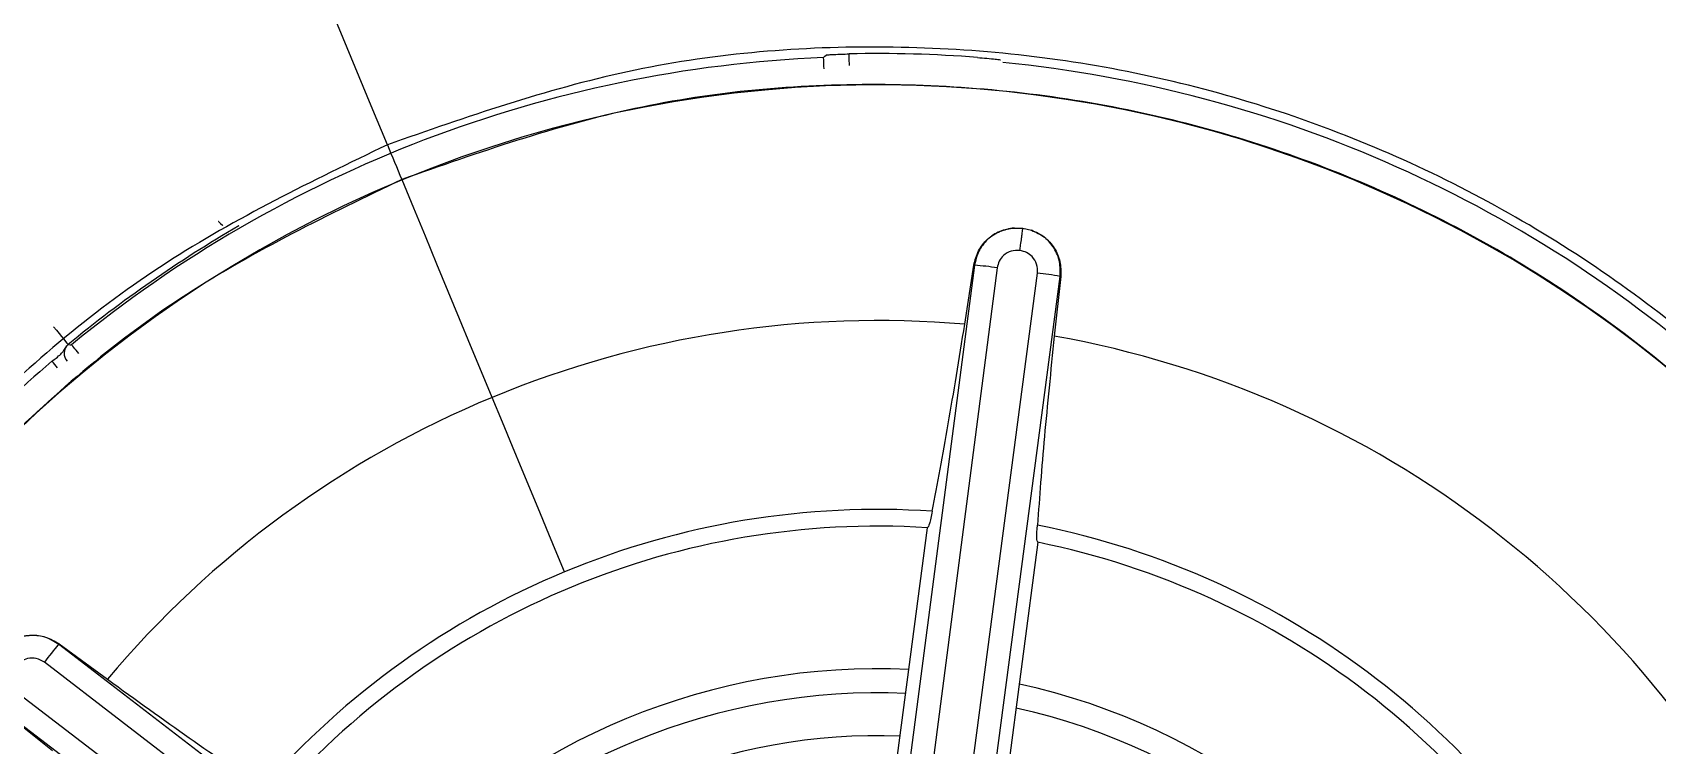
# Model space of a CAD drawing. Extents: x 939 to 1039, y 781 to 934.
# Drawn here: x 1004.039 to 1004.877, y 811.648 to 812.016 of the extents above; entities that cross this region are included whole.
import ezdxf

# ---------------------------------------------------------------- set-up
doc = ezdxf.new("R2010")
doc.units = 0
doc.header["$MEASUREMENT"] = 0
doc.layers.add('1', color=4, linetype='Continuous')

# ---------------------------------------------------------------- blocks, each defined once
blk = doc.blocks.new('Envoy')
at = {"layer": '1', "color": 3, "linetype": 'Continuous', "lineweight": 25}
for p, q in [((65.48274, 12.74226), (65.48286, 12.74211)), ((65.49114, 12.74182), (65.49093, 12.74209)), ((65.89103, 12.74076), (65.89556, 12.74061)), ((65.89556, 12.74061), (65.90001, 12.73958)), ((65.87062, 12.72158), (65.81505, 12.2952)), ((65.88234, 12.72025), (65.82677, 12.29387)), ((65.84674, 12.29125), (65.90308, 12.71753)), ((65.85841, 12.28951), (65.91475, 12.71579)), ((65.86558, 12.69109), (65.87027, 12.72163)), ((65.87062, 12.72158), (65.87027, 12.72163)), ((65.9151, 12.71574), (65.91175, 12.685)), ((65.9151, 12.71574), (65.91475, 12.71579)), ((65.81407, 12.34034), (65.84634, 12.58618)), ((65.90329, 12.57866), (65.87095, 12.33272)), ((65.39843, 12.52633), (65.39822, 12.52605)), ((65.73922, 12.26411), (65.39822, 12.52605)), ((65.39843, 12.52633), (65.42339, 12.50805)), ((65.73188, 12.25488), (65.39088, 12.51681)), ((65.37815, 12.50021), (65.71962, 12.2389)), ((65.39502, 12.47111), (65.37092, 12.49044)), ((65.37114, 12.49073), (65.71261, 12.22941))]:
    blk.add_line(p, q, dxfattribs=at)
at = {"layer": '1', "color": 3, "linetype": 'Continuous', "lineweight": 25, "flags": 128}
for points in [[(65.5678, 12.7837), (65.55949, 12.80374), (65.5512, 12.82375), (65.54291, 12.84372), (65.53465, 12.86364), (65.52642, 12.88349), (65.51822, 12.90327), (65.51006, 12.92296), (65.50194, 12.94255)], [(65.79279, 12.82872), (65.79348, 12.82942), (65.79403, 12.82997)], [(65.8061, 12.82465), (65.80608, 12.82578), (65.80605, 12.82688), (65.80603, 12.82789), (65.80601, 12.82878), (65.80599, 12.82952), (65.80598, 12.83007), (65.80597, 12.83042), (65.80597, 12.83055)], [(65.5678, 12.7837), (65.56873, 12.78146), (65.56965, 12.77923), (65.57058, 12.77699), (65.57151, 12.77476), (65.57244, 12.77252), (65.57336, 12.77028), (65.57429, 12.76805), (65.57522, 12.76581)], [(65.62183, 12.65341), (65.61635, 12.66662), (65.61074, 12.68015), (65.60502, 12.69395), (65.59921, 12.70798), (65.59331, 12.72219), (65.58736, 12.73655), (65.58136, 12.75101), (65.57534, 12.76552)], [(65.48074, 12.74409), (65.4817, 12.74306), (65.48275, 12.74226)], [(65.39562, 12.68976), (65.39707, 12.688), (65.39846, 12.68631), (65.39975, 12.68474), (65.40088, 12.68337), (65.40181, 12.68224), (65.40252, 12.68138), (65.40296, 12.68085), (65.40313, 12.68064)], [(65.40315, 12.68065), (65.40413, 12.68059), (65.4049, 12.68055)], [(65.40865, 12.67598), (65.40793, 12.67686), (65.40723, 12.67771), (65.40659, 12.67849), (65.40602, 12.67918), (65.40556, 12.67975), (65.40521, 12.68018), (65.40499, 12.68045), (65.4049, 12.68055)], [(65.65915, 12.56343), (65.65525, 12.57282), (65.65111, 12.58281), (65.64674, 12.59336), (65.64214, 12.60444), (65.63734, 12.61602), (65.63234, 12.62807), (65.62717, 12.64054), (65.62183, 12.65341)]]:
    blk.add_lwpolyline(points, dxfattribs=at)
at = {"layer": '1', "color": 3, "linetype": 'Continuous', "lineweight": 25}
for centre, radius, start, end in [((65.8208, 12.17359), 0.99606, 26.05543, 116.05543), ((65.8208, 12.17359), 1, 292.52267, 112.52267), ((65.8208, 12.17359), 0.98949, 296.05543, 116.05543), ((65.8208, 12.17359), 0.97197, 296.05543, 116.05543), ((65.8208, 12.17359), 1, 112.52267, 292.52267), ((65.8208, 12.17359), 0.90393, 296.3991, 116.05543), ((65.8208, 12.17359), 0.98949, 116.05543, 296.05543), ((65.8208, 12.17359), 0.97197, 116.05543, 296.05543), ((65.8208, 12.17359), 0.85236, 296.39909, 116.05543), ((65.8208, 12.17359), 0.84843, 42.41464, 112.52267), ((65.8208, 12.17359), 0.84765, 292.52267, 112.16787), ((65.8208, 12.17359), 0.83245, 292.52267, 112.16786), ((65.8208, 12.17359), 0.90393, 116.3991, 296.05543), ((65.8208, 12.17359), 0.84765, 112.52267, 292.16787), ((65.8208, 12.17359), 0.84843, 112.52267, 156.03082), ((65.8208, 12.17359), 0.83245, 112.52267, 292.16786), ((65.8208, 12.17359), 0.85236, 116.39909, 296.05543), ((65.8208, 12.17359), 0.65573, 92.44859, 129.36485), ((61.07594, 12.62407), 4.72129, 2.41268, 2.48434), ((65.8208, 12.17359), 0.65713, 85.51967, 91.29376), ((65.8208, 12.17359), 0.65573, 47.44859, 84.36485), ((65.8208, 12.17359), 0.64081, 22.52267, 112.52267), ((65.8208, 12.17359), 0.64081, 112.52267, 202.52267), ((65.8208, 12.17359), 0.65693, 120.12067, 129.47942), ((65.85514, 12.5329), 0.18931, 81.73842, 85.30933), ((65.88044, 12.52553), 0.19333, 79.77575, 83.27261), ((65.8208, 12.17359), 0.51944, 85.05535, 112.52267), ((65.8208, 12.17359), 0.51944, 25.05535, 79.91616), ((65.40691, 12.67609), 0.00591, 129.51644, 223.37752), ((65.8208, 12.17359), 0.65574, 130.51967, 136.29376), ((64.94017, 12.28049), 0.59999, 40.30967, 40.74127), ((65.8208, 12.17359), 0.84843, 292.52267, 36.03082), ((65.8208, 12.17359), 0.51944, 112.52267, 139.91605), ((65.8208, 12.17359), 0.42203, 86.19692, 112.52267), ((65.8208, 12.17359), 0.41339, 86.46378, 138.49313), ((65.8208, 12.17359), 0.42203, 26.19693, 78.75741), ((65.8208, 12.17359), 0.41339, 26.45965, 78.48626), ((65.8208, 12.17359), 0.42203, 112.52267, 138.75746), ((65.54264, 12.40374), 0.18926, 139.73913, 143.31145), ((65.8208, 12.17359), 0.3399, 87.31126, 137.5244), ((65.8208, 12.17359), 0.3399, 27.31126, 77.59942), ((65.8208, 12.17359), 0.32747, 87.49347, 137.33247), ((65.8208, 12.17359), 0.32747, 27.49347, 77.41281), ((65.8208, 12.17359), 0.30531, 87.85523, 136.95158)]:
    blk.add_arc(centre, radius, start, end, dxfattribs=at)
for points, knots in [([(67.08722, 10.93716), (67.13898, 10.99297), (67.24251, 11.10458), (67.36835, 11.29589), (67.46968, 11.50061), (67.54307, 11.71717), (67.58769, 11.94132), (67.60263, 12.16943), (67.58771, 12.39754), (67.54309, 12.62179), (67.46956, 12.8383), (67.36848, 13.04335), (67.24147, 13.23342), (67.09071, 13.40524), (66.91889, 13.55598), (66.72882, 13.68299), (66.52378, 13.78407), (66.30732, 13.85759), (66.08309, 13.90219), (65.85497, 13.9171), (65.62686, 13.90221), (65.40269, 13.8576), (65.18617, 13.78419), (64.98144, 13.6828), (64.79012, 13.55699), (64.67847, 13.45346), (64.62266, 13.40172)], [0, 0, 0, 0, 0.041677, 0.08336, 0.125017, 0.166657, 0.208358, 0.249994, 0.291644, 0.333353, 0.375015, 0.416667, 0.458356, 0.500006, 0.541651, 0.583341, 0.624994, 0.666647, 0.708341, 0.749997, 0.791646, 0.833333, 0.874981, 0.916628, 0.958329, 1, 1, 1, 1]), ([(64.62266, 13.40172), (64.57093, 13.34587), (64.46748, 13.23417), (64.34159, 13.04294), (64.24017, 12.8383), (64.16675, 12.6218), (64.12217, 12.39761), (64.10731, 12.16947), (64.12223, 11.94131), (64.16682, 11.71706), (64.24031, 11.50058), (64.34136, 11.29555), (64.46839, 11.10549), (64.61919, 10.93366), (64.79104, 10.78286), (64.98112, 10.65582), (65.18614, 10.55477), (65.40259, 10.48129), (65.62681, 10.43673), (65.85492, 10.42182), (66.08305, 10.4367), (66.30726, 10.48127), (66.52382, 10.55466), (66.72853, 10.65605), (66.9198, 10.78191), (67.03143, 10.88542), (67.08722, 10.93716)], [0, 0, 0, 0, 0.041685, 0.083364, 0.125004, 0.166645, 0.208336, 0.249995, 0.291652, 0.333357, 0.375009, 0.416657, 0.45834, 0.500003, 0.541666, 0.583354, 0.625004, 0.666646, 0.708342, 0.749995, 0.791646, 0.833343, 0.874992, 0.916643, 0.958334, 1, 1, 1, 1]), ([(66.07381, 11.56347), (66.1128, 11.5823), (66.19078, 11.61996), (66.29092, 11.70401), (66.3737, 11.80441), (66.43505, 11.91946), (66.47284, 12.04415), (66.48556, 12.17385), (66.47273, 12.30353), (66.43485, 12.42822), (66.37338, 12.54312), (66.29067, 12.64382), (66.1899, 12.72646), (66.07496, 12.78782), (65.9502, 12.82569), (65.82066, 12.83806), (65.69042, 12.82657), (65.60868, 12.79799), (65.5678, 12.7837)], [0, 0, 0, 0, 0.0625008, 0.1250003, 0.1875002, 0.2500006, 0.3125006, 0.3750006, 0.4374998, 0.5000006, 0.5625004, 0.6250002, 0.6875005, 0.7499999, 0.8124999, 0.875, 0.9374997, 1, 1, 1, 1]), ([(65.79403, 12.82997), (65.79417, 12.83), (65.79435, 12.83005), (65.79581, 12.83013), (65.79617, 12.83016)], [0, 0, 0, 0, 0.748422, 1, 1, 1, 1]), ([(65.79617, 12.83016), (65.79684, 12.8302), (65.79827, 12.83029), (65.8019, 12.83044), (65.80462, 12.83051), (65.80597, 12.83055)], [0, 0, 0, 0, 0.302217, 0.656203, 1, 1, 1, 1]), ([(65.87214, 12.82871), (65.87379, 12.82857), (65.87718, 12.82829), (65.88064, 12.82793), (65.8817, 12.8278), (65.88194, 12.82777)], [0, 0, 0, 0, 0.42854, 0.875157, 1, 1, 1, 1]), ([(65.88194, 12.82777), (65.88245, 12.82771), (65.88371, 12.82756), (65.88391, 12.8275), (65.88402, 12.82746)], [0, 0, 0, 0, 0.403106, 1, 1, 1, 1]), ([(66.41304, 12.41917), (66.39476, 12.45702), (66.3582, 12.53271), (66.27662, 12.62992), (66.17915, 12.71028), (66.06749, 12.7698), (65.94641, 12.80658), (65.82066, 12.81858), (65.69425, 12.80743), (65.61489, 12.77969), (65.57522, 12.76582)], [0, 0, 0, 0, 0.125001, 0.25, 0.375, 0.499999, 0.624999, 0.75, 0.875, 1, 1, 1, 1]), ([(65.5678, 12.7837), (65.52881, 12.76487), (65.45083, 12.72722), (65.35069, 12.64317), (65.26791, 12.54276), (65.20656, 12.42771), (65.16877, 12.30302), (65.15605, 12.17332), (65.16888, 12.04364), (65.20676, 11.91896), (65.26823, 11.80405), (65.35094, 11.70335), (65.45171, 11.62072), (65.56665, 11.55936), (65.69141, 11.52148), (65.82095, 11.50912), (65.95119, 11.52061), (66.03293, 11.54918), (66.07381, 11.56347)], [0, 0, 0, 0, 0.0625, 0.125, 0.1875, 0.25, 0.3125, 0.375, 0.4375, 0.5, 0.5625, 0.625, 0.6875, 0.750001, 0.812501, 0.875, 0.937501, 1, 1, 1, 1]), ([(65.57522, 12.76582), (65.53737, 12.74754), (65.46168, 12.71099), (65.36447, 12.6294), (65.28411, 12.53194), (65.22459, 12.42027), (65.18781, 12.2992), (65.17582, 12.17344), (65.18697, 12.04703), (65.2147, 11.96768), (65.22857, 11.928)], [0, 0, 0, 0, 0.125, 0.25, 0.374999, 0.5, 0.625, 0.749999, 0.874999, 1, 1, 1, 1]), ([(65.48084, 12.74397), (65.48082, 12.74399), (65.48079, 12.74404), (65.48075, 12.74408), (65.48074, 12.74409)], [0, 0, 0, 0, 0.560038, 1, 1, 1, 1]), ([(65.87027, 12.72163), (65.8709, 12.72413), (65.87214, 12.72909), (65.87707, 12.7352), (65.88353, 12.73954), (65.88856, 12.74036), (65.89103, 12.74076)], [0, 0, 0, 0, 0.259522, 0.51354, 0.760828, 1, 1, 1, 1]), ([(65.89103, 12.74077), (65.88852, 12.74034), (65.88351, 12.73949), (65.87713, 12.7351), (65.87236, 12.72901), (65.8712, 12.72406), (65.87062, 12.72158)], [0, 0, 0, 0, 0.250048, 0.500052, 0.750004, 1, 1, 1, 1]), ([(65.89406, 12.72913), (65.89418, 12.73008), (65.89448, 12.73236), (65.89486, 12.73521), (65.89516, 12.7375), (65.89536, 12.73908), (65.89552, 12.74024), (65.89555, 12.74048), (65.89556, 12.74061)], [0, 0, 0, 0, 0.164215, 0.392068, 0.529723, 0.680132, 0.838714, 1, 1, 1, 1]), ([(65.91475, 12.71579), (65.91483, 12.71833), (65.91499, 12.72341), (65.91196, 12.73052), (65.90694, 12.73641), (65.90232, 12.73852), (65.90001, 12.73958)], [0, 0, 0, 0, 0.249938, 0.499911, 0.749936, 1, 1, 1, 1]), ([(65.90001, 12.73958), (65.90233, 12.73853), (65.90698, 12.73642), (65.91206, 12.73056), (65.91521, 12.72342), (65.91514, 12.71834), (65.9151, 12.71574)], [0, 0, 0, 0, 0.2432076, 0.4882612, 0.7391174, 1, 1, 1, 1]), ([(65.89406, 12.72913), (65.89251, 12.72915), (65.88942, 12.72919), (65.88565, 12.72689), (65.88316, 12.72377), (65.88262, 12.72142), (65.88234, 12.72025)], [0, 0, 0, 0, 0.280911, 0.560295, 0.78052, 1, 1, 1, 1]), ([(65.90308, 12.71753), (65.90309, 12.71908), (65.90309, 12.72218), (65.90074, 12.72591), (65.89758, 12.72833), (65.89524, 12.72886), (65.89406, 12.72913)], [0, 0, 0, 0, 0.28238, 0.561928, 0.778111, 1, 1, 1, 1]), ([(65.8488, 12.59469), (65.85151, 12.60898), (65.85682, 12.63687), (65.86271, 12.67332), (65.86558, 12.69109)], [0, 0, 0, 0, 0.512284, 1, 1, 1, 1]), ([(65.91175, 12.68499), (65.90994, 12.6671), (65.90622, 12.63037), (65.90415, 12.60205), (65.90309, 12.58752)], [0, 0, 0, 0, 0.487205, 1, 1, 1, 1]), ([(65.39476, 12.67207), (65.39549, 12.67262), (65.39719, 12.67392), (65.39928, 12.67564), (65.40053, 12.67706), (65.40106, 12.67784), (65.40144, 12.67854), (65.40197, 12.67949), (65.40264, 12.68016), (65.40313, 12.68064)], [0, 0, 0, 0, 0.187169, 0.440842, 0.645957, 0.755743, 0.804972, 0.86048, 1, 1, 1, 1]), ([(65.40313, 12.68064), (65.40313, 12.68065), (65.40314, 12.68065), (65.40314, 12.68065), (65.40315, 12.68065)], [0, 0, 0, 0, 0.560835, 1, 1, 1, 1]), ([(65.8488, 12.59469), (65.84831, 12.59222), (65.84735, 12.5873), (65.84667, 12.58656), (65.84633, 12.58618)], [0, 0, 0, 0, 0.5000048, 1, 1, 1, 1]), ([(65.90327, 12.57866), (65.90303, 12.57911), (65.90257, 12.58001), (65.90291, 12.58501), (65.90309, 12.58752)], [0, 0, 0, 0, 0.499982, 1, 1, 1, 1]), ([(65.37024, 12.52517), (65.37231, 12.52666), (65.37647, 12.52964), (65.38408, 12.5311), (65.39184, 12.53027), (65.39621, 12.52766), (65.39843, 12.52633)], [0, 0, 0, 0, 0.2432591, 0.4882384, 0.7391591, 1, 1, 1, 1]), ([(65.39822, 12.52605), (65.39606, 12.52739), (65.39174, 12.53007), (65.38406, 12.53099), (65.37646, 12.52959), (65.37231, 12.52665), (65.37024, 12.52518)], [0, 0, 0, 0, 0.249963, 0.499972, 0.749987, 1, 1, 1, 1]), ([(65.39088, 12.51681), (65.38953, 12.51759), (65.38685, 12.51914), (65.38244, 12.51898), (65.37877, 12.51745), (65.37714, 12.51569), (65.37632, 12.5148)], [0, 0, 0, 0, 0.282428, 0.561921, 0.778127, 1, 1, 1, 1]), ([(65.42339, 12.50805), (65.43798, 12.49754), (65.46793, 12.47595), (65.49142, 12.45999), (65.50347, 12.45181)], [0, 0, 0, 0, 0.487204, 1, 1, 1, 1])]:
    blk.add_open_spline(points, degree=3, knots=knots, dxfattribs=at)

msp = doc.modelspace()

# ---------------------------------------------------------------- block references
at = {"layer": '1'}
msp.add_blockref('Envoy', (938.65384, 799.17438), dxfattribs=at)

doc.saveas('drawing.dxf')
